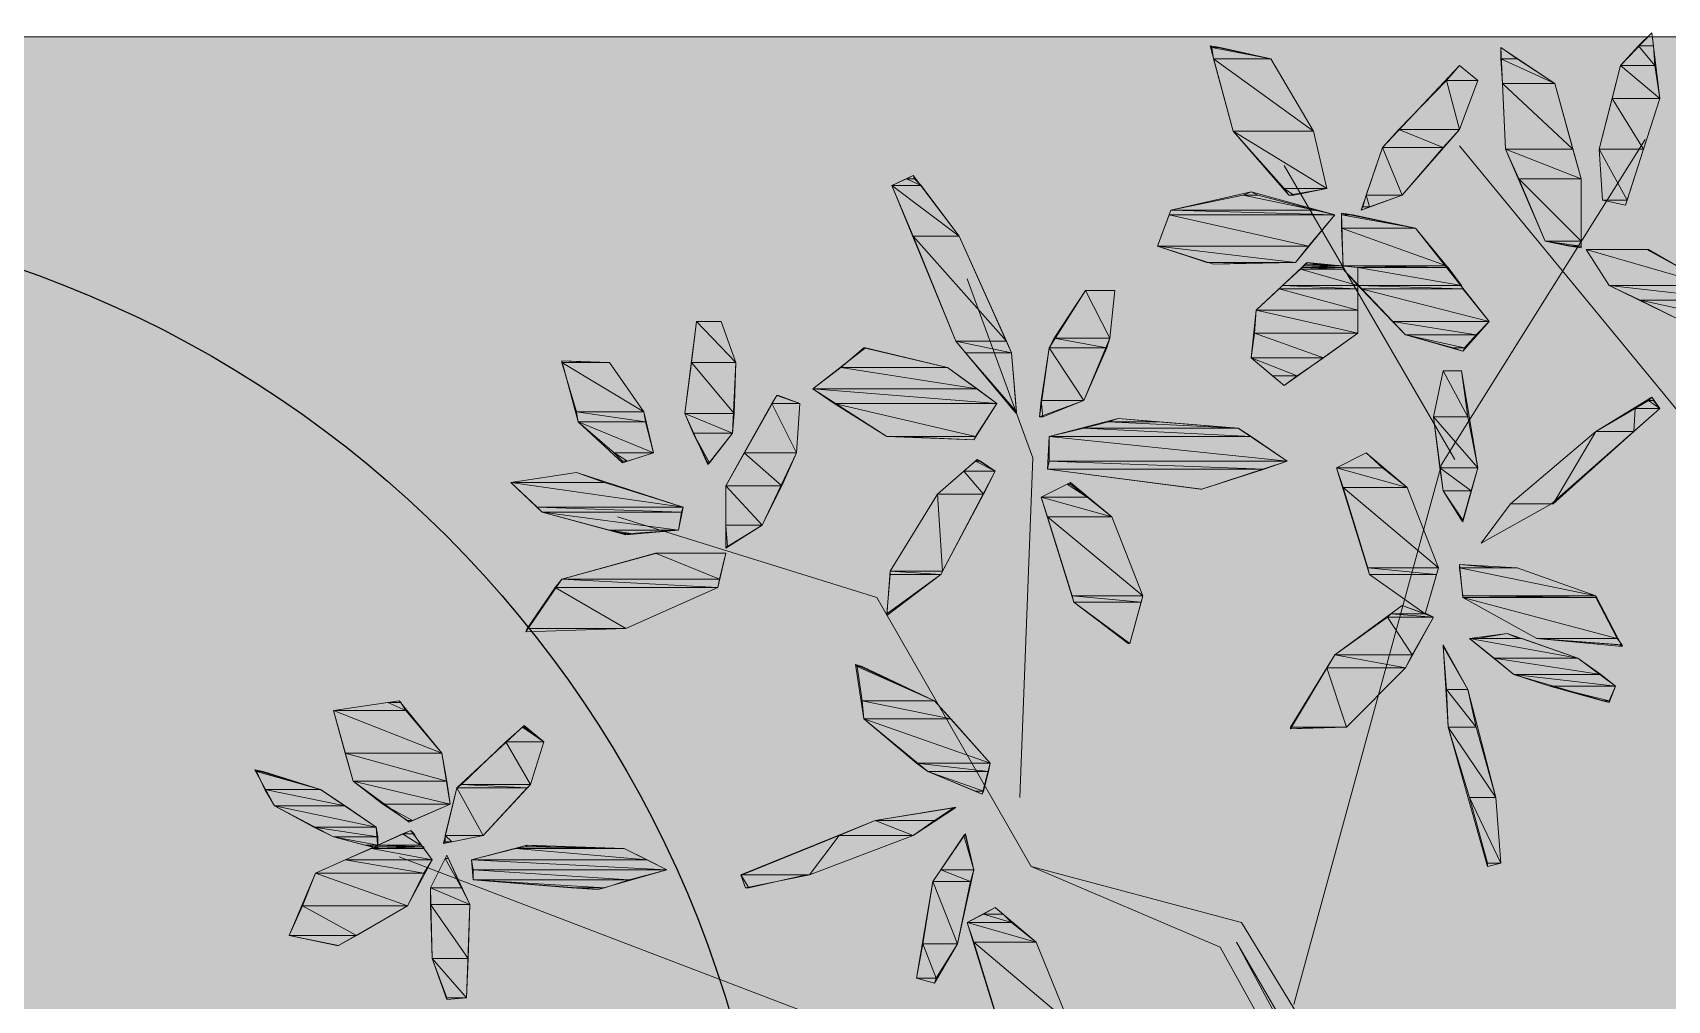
# Model space of a CAD drawing. Header units: metres. Extents: x 349703 to 349913, y 9282546 to 9282694.
# Drawn here: x 349777.993 to 349779.813, y 9282599.682 to 9282600.76 of the extents above; entities that cross this region are included whole.
import ezdxf

# ---------------------------------------------------------------- set-up
doc = ezdxf.new("R2010")
doc.units = ezdxf.units.M
doc.header["$LTSCALE"] = 0.25
for name, color, linetype, lineweight in [('AREA-VERDE', 3, 'CONTINUOUS', 9), ('ARQ-FONDO', 253, 'CONTINUOUS', 9), ('LLORAD-TEXTO', 1, 'CONTINUOUS', 25)]:
    doc.layers.add(name, color=color, linetype=linetype, lineweight=lineweight)

# ---------------------------------------------------------------- blocks, each defined once
blk = doc.blocks.new('ARBOL 1')
at = {"layer": 'ARQ-FONDO', "linetype": 'Continuous', "lineweight": -2}
for p, q in [((348214.4239, 9282665.2144), (348214.4916, 9282665.1998)), ((348214.4495, 9282665.1194), (348214.4239, 9282665.2144)), ((348214.8808, 9282665.1925), (348214.9156, 9282665.229)), ((348214.9156, 9282665.229), (348214.9247, 9282665.1559)), ((348214.4916, 9282665.1998), (348214.5391, 9282665.1194)), ((348214.7474, 9282665.2126), (348214.8077, 9282665.1724)), ((348214.7529, 9282665.0993), (348214.7474, 9282665.2126)), ((348214.6158, 9282665.1011), (348214.7017, 9282665.1925)), ((348214.7017, 9282665.1925), (348214.7218, 9282665.176)), ((348214.8571, 9282665.0993), (348214.8808, 9282665.1925)), ((348214.7218, 9282665.176), (348214.7017, 9282665.1212)), ((348214.8077, 9282665.1724), (348214.837, 9282665.0664)), ((348214.9247, 9282665.1559), (348214.8863, 9282665.0371)), ((348214.5117, 9282665.0481), (348214.4495, 9282665.1194)), ((348214.5391, 9282665.1194), (348214.5537, 9282665.0554)), ((348214.7017, 9282665.1212), (348214.6378, 9282665.0481)), ((348214.6816, 9282664.7483), (348214.9083, 9282665.1102)), ((348214.5921, 9282665.0316), (348214.6158, 9282665.1011)), ((348215.1513, 9282664.5564), (348214.7017, 9282665.1029)), ((348214.7968, 9282664.9969), (348214.7529, 9282665.0993)), ((348214.8607, 9282665.0426), (348214.8571, 9282665.0993)), ((348214.0694, 9282665.059), (348214.0931, 9282665.07)), ((348214.0931, 9282665.07), (348214.1443, 9282665.0024)), ((348214.6962, 9282664.7538), (348214.5062, 9282665.081)), ((348214.1406, 9282664.8854), (348214.0694, 9282665.059)), ((348214.3801, 9282665.0316), (348214.4696, 9282665.0517)), ((348214.4696, 9282665.0517), (348214.5628, 9282665.0261)), ((348214.5537, 9282665.0554), (348214.5117, 9282665.0481)), ((348214.837, 9282665.0664), (348214.837, 9282664.9896)), ((348214.3654, 9282664.9914), (348214.3801, 9282665.0316)), ((348214.6378, 9282665.0481), (348214.5921, 9282665.0316)), ((348214.8863, 9282665.0371), (348214.8607, 9282665.0426)), ((348214.5628, 9282665.0261), (348214.519, 9282664.9731)), ((348214.5701, 9282665.028), (348214.6524, 9282665.0115)), ((348214.572, 9282664.9658), (348214.5701, 9282665.028)), ((348214.1443, 9282665.0024), (348214.2028, 9282664.8726)), ((348214.6524, 9282665.0115), (348214.7346, 9282664.9073)), ((348214.837, 9282664.9896), (348214.7968, 9282664.9969)), ((348214.4276, 9282664.9713), (348214.3654, 9282664.9914)), ((348214.8425, 9282664.9878), (348214.9101, 9282664.9878)), ((348214.8681, 9282664.9476), (348214.8425, 9282664.9878)), ((348214.9101, 9282664.9878), (348215.0124, 9282664.9311)), ((348214.519, 9282664.9731), (348214.4276, 9282664.9713)), ((348214.4751, 9282664.9201), (348214.5318, 9282664.9731)), ((348214.5318, 9282664.9731), (348214.5884, 9282664.9677)), ((348214.6414, 9282664.8927), (348214.572, 9282664.9658)), ((348214.5884, 9282664.9677), (348214.5884, 9282664.8946)), ((348214.2265, 9282664.7557), (348214.1534, 9282664.9549)), ((348214.285, 9282664.9421), (348214.2448, 9282664.8781)), ((348214.3179, 9282664.9421), (348214.285, 9282664.9421)), ((348214.3124, 9282664.8891), (348214.3179, 9282664.9421)), ((348214.9466, 9282664.9092), (348214.8681, 9282664.9476)), ((348213.8391, 9282664.805), (348213.8519, 9282664.9073)), ((348213.8519, 9282664.9073), (348213.8793, 9282664.9073)), ((348213.8793, 9282664.9073), (348213.8957, 9282664.8617)), ((348214.4696, 9282664.8671), (348214.4751, 9282664.9201)), ((348214.7346, 9282664.9073), (348214.7054, 9282664.8745)), ((348214.2083, 9282664.805), (348214.1406, 9282664.8854)), ((348214.2832, 9282664.8196), (348214.3124, 9282664.8891)), ((348214.5884, 9282664.8946), (348214.5062, 9282664.8361)), ((348214.7054, 9282664.8745), (348214.6414, 9282664.8927)), ((348213.9816, 9282664.8324), (348214.0401, 9282664.8781)), ((348214.0401, 9282664.8781), (348214.1315, 9282664.8562)), ((348214.2028, 9282664.8726), (348214.2083, 9282664.805)), ((348214.2448, 9282664.8781), (348214.2338, 9282664.8013)), ((348214.5062, 9282664.8361), (348214.4696, 9282664.8671)), ((348213.702, 9282664.8635), (348213.755, 9282664.8617)), ((348213.7203, 9282664.7959), (348213.702, 9282664.8635)), ((348213.755, 9282664.8617), (348213.7934, 9282664.8068)), ((348213.8957, 9282664.8617), (348213.8921, 9282664.7831)), ((348214.1315, 9282664.8562), (348214.1863, 9282664.816)), ((348214.6835, 9282664.8525), (348214.6725, 9282664.8013)), ((348214.7036, 9282664.8525), (348214.6835, 9282664.8525)), ((348214.7218, 9282664.7447), (348214.7036, 9282664.8525)), ((348214.0639, 9282664.7794), (348213.9816, 9282664.8324)), ((348213.8848, 9282664.7246), (348213.9414, 9282664.8251)), ((348213.9414, 9282664.8251), (348213.967, 9282664.816)), ((348213.967, 9282664.816), (348213.9634, 9282664.7611)), ((348214.1863, 9282664.816), (348214.1607, 9282664.7758)), ((348214.2338, 9282664.8013), (348214.2832, 9282664.8196)), ((348214.9156, 9282664.8233), (348214.8534, 9282664.7849)), ((348214.9247, 9282664.8105), (348214.9156, 9282664.8233)), ((348213.7696, 9282664.7502), (348213.7203, 9282664.7959)), ((348213.7934, 9282664.8068), (348213.8043, 9282664.7611)), ((348213.8647, 9282664.7483), (348213.8391, 9282664.805)), ((348214.2448, 9282664.7794), (348214.3216, 9282664.7995)), ((348214.3216, 9282664.7995), (348214.455, 9282664.7886)), ((348214.6725, 9282664.8013), (348214.6835, 9282664.7191)), ((348214.8041, 9282664.7045), (348214.9247, 9282664.8105)), ((348213.8921, 9282664.7831), (348213.8647, 9282664.7483)), ((348214.1607, 9282664.7758), (348214.0639, 9282664.7794)), ((348214.243, 9282664.7429), (348214.2448, 9282664.7794)), ((348214.455, 9282664.7886), (348214.5098, 9282664.752)), ((348214.8534, 9282664.7849), (348214.7584, 9282664.7045)), ((348213.8043, 9282664.7611), (348213.7696, 9282664.7502)), ((348213.9634, 9282664.7611), (348213.925, 9282664.6807)), ((348214.5647, 9282664.7447), (348214.5976, 9282664.7611)), ((348214.5976, 9282664.7611), (348214.6432, 9282664.7228)), ((348214.1644, 9282664.7538), (348214.1205, 9282664.7154)), ((348214.1242, 9282664.6259), (348214.1845, 9282664.741)), ((348214.1845, 9282664.741), (348214.1644, 9282664.7538)), ((348214.2119, 9282664.3773), (348214.2265, 9282664.7557)), ((348214.4148, 9282664.7209), (348214.243, 9282664.7429)), ((348214.5098, 9282664.752), (348214.4148, 9282664.7209)), ((348214.5171, 9282664.147), (348214.6816, 9282664.7483)), ((348214.6012, 9282664.6259), (348214.5647, 9282664.7447)), ((348214.7054, 9282664.6844), (348214.7218, 9282664.7447)), ((348213.6453, 9282664.7282), (348213.7184, 9282664.7392)), ((348213.6801, 9282664.6953), (348213.6453, 9282664.7282)), ((348213.7184, 9282664.7392), (348213.8372, 9282664.7008)), ((348213.8848, 9282664.6551), (348213.8848, 9282664.7246)), ((348214.2357, 9282664.7118), (348214.2686, 9282664.7282)), ((348214.2686, 9282664.7282), (348214.3143, 9282664.6899)), ((348214.6432, 9282664.7228), (348214.678, 9282664.6332)), ((348214.1205, 9282664.7154), (348214.0675, 9282664.6295)), ((348214.2722, 9282664.5948), (348214.2357, 9282664.7118)), ((348214.6835, 9282664.7191), (348214.7054, 9282664.6844)), ((348214.7255, 9282664.6606), (348214.8041, 9282664.7045)), ((348214.7584, 9282664.7045), (348214.7255, 9282664.6606)), ((348213.7733, 9282664.6698), (348213.6801, 9282664.6953)), ((348214.0529, 9282664.6003), (348213.7641, 9282664.6899)), ((348213.8372, 9282664.7008), (348213.8318, 9282664.6752)), ((348214.3143, 9282664.6899), (348214.349, 9282664.6021)), ((348213.8318, 9282664.6752), (348213.7733, 9282664.6698)), ((348213.925, 9282664.6807), (348213.8848, 9282664.6551)), ((348213.702, 9282664.6204), (348213.808, 9282664.6496)), ((348213.808, 9282664.6496), (348213.8848, 9282664.6496)), ((348213.8848, 9282664.6496), (348213.8756, 9282664.6113)), ((348214.678, 9282664.6332), (348214.6634, 9282664.582)), ((348214.7017, 9282664.6369), (348214.7054, 9282664.6003)), ((348214.7657, 9282664.6332), (348214.7017, 9282664.6369)), ((348214.8534, 9282664.6021), (348214.7657, 9282664.6332)), ((348213.6618, 9282664.5619), (348213.702, 9282664.6204)), ((348214.0675, 9282664.6295), (348214.0639, 9282664.5802)), ((348214.0639, 9282664.5802), (348214.1242, 9282664.6259)), ((348214.6634, 9282664.582), (348214.6012, 9282664.6259)), ((348213.8756, 9282664.6113), (348213.7733, 9282664.5656)), ((348214.2247, 9282664.3006), (348214.0529, 9282664.6003)), ((348214.3344, 9282664.5491), (348214.2722, 9282664.5948)), ((348214.349, 9282664.6021), (348214.3344, 9282664.5491)), ((348214.7054, 9282664.6003), (348214.7876, 9282664.5546)), ((348214.8827, 9282664.5455), (348214.8534, 9282664.6021)), ((348214.6378, 9282664.5912), (348214.5628, 9282664.5363)), ((348214.6725, 9282664.5784), (348214.6378, 9282664.5912)), ((348214.6414, 9282664.5217), (348214.6725, 9282664.5784)), ((348213.7733, 9282664.5656), (348213.6618, 9282664.5619)), ((348214.7547, 9282664.5601), (348214.7127, 9282664.5546)), ((348214.8333, 9282664.5327), (348214.7547, 9282664.5601)), ((348214.6835, 9282664.5473), (348214.6889, 9282664.4559)), ((348214.7109, 9282664.4979), (348214.6835, 9282664.5473)), ((348214.7127, 9282664.5546), (348214.762, 9282664.5144)), ((348214.7876, 9282664.5546), (348214.8827, 9282664.5455)), ((348214.0291, 9282664.5254), (348214.0383, 9282664.4651)), ((348214.1169, 9282664.4852), (348214.0291, 9282664.5254)), ((348214.5628, 9282664.5363), (348214.5135, 9282664.4541)), ((348214.5756, 9282664.4559), (348214.6414, 9282664.5217)), ((348214.8754, 9282664.5016), (348214.8333, 9282664.5327)), ((348214.762, 9282664.5144), (348214.8681, 9282664.4833)), ((348213.4479, 9282664.4742), (348213.5211, 9282664.4852)), ((348213.5211, 9282664.4852), (348213.5686, 9282664.4267)), ((348214.179, 9282664.4157), (348214.1169, 9282664.4852)), ((348214.7419, 9282664.3773), (348214.7109, 9282664.4979)), ((348214.8681, 9282664.4833), (348214.8754, 9282664.5016)), ((348213.4699, 9282664.3956), (348213.4479, 9282664.4742)), ((348213.585, 9282664.3883), (348213.66, 9282664.4577)), ((348213.66, 9282664.4577), (348213.6819, 9282664.4395)), ((348214.0383, 9282664.4651), (348214.1096, 9282664.4066)), ((348214.5135, 9282664.4541), (348214.5756, 9282664.4559)), ((348214.6889, 9282664.4559), (348214.7328, 9282664.3006)), ((348213.6819, 9282664.4395), (348213.6673, 9282664.3919)), ((348213.5686, 9282664.4267), (348213.5777, 9282664.37)), ((348214.1699, 9282664.381), (348214.179, 9282664.4157)), ((348213.3602, 9282664.4084), (348213.3822, 9282664.3682)), ((348213.4333, 9282664.3865), (348213.3602, 9282664.4084)), ((348213.532, 9282664.3499), (348213.4699, 9282664.3956)), ((348214.1096, 9282664.4066), (348214.1699, 9282664.381)), ((348213.4955, 9282664.3444), (348213.4333, 9282664.3865)), ((348213.5704, 9282664.3261), (348213.585, 9282664.3883)), ((348213.6673, 9282664.3919), (348213.6143, 9282664.3353)), ((348214.7474, 9282664.3042), (348214.7419, 9282664.3773)), ((348213.3822, 9282664.3682), (348213.4479, 9282664.3335)), ((348213.5777, 9282664.37), (348213.532, 9282664.3499)), ((348214.1406, 9282664.3664), (348214.0511, 9282664.3517)), ((348214.0931, 9282664.3353), (348214.1406, 9282664.3664)), ((348213.4278, 9282664.2933), (348213.5338, 9282664.3408)), ((348213.4973, 9282664.3207), (348213.4955, 9282664.3444)), ((348213.5338, 9282664.3408), (348213.5576, 9282664.3079)), ((348214.0511, 9282664.3517), (348213.9012, 9282664.2914)), ((348213.4479, 9282664.3335), (348213.4973, 9282664.3207)), ((348213.6143, 9282664.3353), (348213.5704, 9282664.3261)), ((348213.6015, 9282664.3079), (348213.6636, 9282664.3243)), ((348213.6636, 9282664.3243), (348213.7714, 9282664.3207)), ((348213.978, 9282664.2914), (348214.0931, 9282664.3353)), ((348214.1516, 9282664.3371), (348214.115, 9282664.2841)), ((348214.1607, 9282664.2969), (348214.1516, 9282664.3371)), ((348214.0036, 9282664.1269), (348213.5211, 9282664.3115)), ((348213.5576, 9282664.3079), (348213.5302, 9282664.2567)), ((348213.5558, 9282664.2768), (348213.5741, 9282664.3134)), ((348213.5741, 9282664.3134), (348213.5996, 9282664.2585)), ((348213.6033, 9282664.2859), (348213.6015, 9282664.3079)), ((348213.7714, 9282664.3207), (348213.819, 9282664.2969)), ((348214.7328, 9282664.3006), (348214.7474, 9282664.3042)), ((348213.3986, 9282664.2238), (348213.4278, 9282664.2933)), ((348213.7422, 9282664.275), (348213.6033, 9282664.2859)), ((348213.819, 9282664.2969), (348213.7422, 9282664.275)), ((348213.9012, 9282664.2914), (348213.9067, 9282664.2768)), ((348213.9067, 9282664.2768), (348213.978, 9282664.2914)), ((348214.1425, 9282664.2147), (348214.1607, 9282664.2969)), ((348214.4587, 9282664.2384), (348214.2247, 9282664.3006)), ((348214.4349, 9282664.211), (348214.2247, 9282664.3006)), ((348213.5576, 9282664.1982), (348213.5558, 9282664.2768)), ((348214.115, 9282664.2841), (348214.0968, 9282664.1763)), ((348213.5302, 9282664.2567), (348213.4534, 9282664.2128)), ((348213.5996, 9282664.2585), (348213.596, 9282664.1543)), ((348214.1534, 9282664.2384), (348214.1845, 9282664.2549)), ((348214.1845, 9282664.2549), (348214.2302, 9282664.2165)), ((348214.19, 9282664.1196), (348214.1534, 9282664.2384)), ((348214.7913, 9282663.6938), (348214.4587, 9282664.2384)), ((348213.4534, 9282664.2128), (348213.3986, 9282664.2238)), ((348214.1169, 9282664.1708), (348214.1425, 9282664.2147)), ((348214.2302, 9282664.2165), (348214.2667, 9282664.1269)), ((348214.7803, 9282663.6536), (348214.4532, 9282664.2165)), ((348214.4532, 9282664.2165), (348214.7584, 9282663.6517)), ((348213.5741, 9282664.1525), (348213.5576, 9282664.1982)), ((348214.7438, 9282663.6536), (348214.4349, 9282664.211)), ((348214.0968, 9282664.1763), (348214.1169, 9282664.1708)), ((348213.596, 9282664.1543), (348213.5741, 9282664.1525))]:
    blk.add_line(p, q, dxfattribs=at)
for points in [[(348214.4239, 9282665.2144), (348214.4349, 9282665.2126), (348214.4258, 9282665.2126)], [(348214.9009, 9282665.2144), (348214.9192, 9282665.1925), (348214.8808, 9282665.1925)], [(348214.9156, 9282665.229), (348214.9174, 9282665.2144), (348214.9009, 9282665.2144)], [(348214.9174, 9282665.2144), (348214.9009, 9282665.2144), (348214.9192, 9282665.1925)], [(348214.4349, 9282665.2126), (348214.4258, 9282665.2126), (348214.4916, 9282665.1998)], [(348214.4258, 9282665.2126), (348214.4916, 9282665.1998), (348214.4276, 9282665.1998)], [(348214.4916, 9282665.1998), (348214.4276, 9282665.1998), (348214.5391, 9282665.1194)], [(348214.4276, 9282665.1998), (348214.5391, 9282665.1194), (348214.4495, 9282665.1194)], [(348214.7474, 9282665.2126), (348214.7657, 9282665.1998), (348214.7474, 9282665.1998)], [(348214.7657, 9282665.1998), (348214.7474, 9282665.1998), (348214.8077, 9282665.1724)], [(348214.7474, 9282665.1998), (348214.8077, 9282665.1724), (348214.7493, 9282665.1724)], [(348214.7017, 9282665.1925), (348214.7218, 9282665.176), (348214.6871, 9282665.176)], [(348214.8808, 9282665.1925), (348214.9247, 9282665.1559), (348214.8717, 9282665.1559)], [(348214.9192, 9282665.1925), (348214.8808, 9282665.1925), (348214.9247, 9282665.1559)], [(348214.6871, 9282665.176), (348214.7017, 9282665.1212), (348214.6341, 9282665.1212)], [(348214.7218, 9282665.176), (348214.6871, 9282665.176), (348214.7017, 9282665.1212)], [(348214.8077, 9282665.1724), (348214.7493, 9282665.1724), (348214.8278, 9282665.0993)], [(348214.7493, 9282665.1724), (348214.8278, 9282665.0993), (348214.7529, 9282665.0993)], [(348214.8717, 9282665.1559), (348214.9064, 9282665.0993), (348214.8571, 9282665.0993)], [(348214.9247, 9282665.1559), (348214.8717, 9282665.1559), (348214.9064, 9282665.0993)], [(348214.5391, 9282665.1194), (348214.4495, 9282665.1194)], [(348214.4495, 9282665.1194), (348214.5391, 9282665.1194), (348214.5391, 9282665.1194)], [(348214.5391, 9282665.1194), (348214.4495, 9282665.1194), (348214.5537, 9282665.0554)], [(348214.4495, 9282665.1194), (348214.5537, 9282665.0554), (348214.5062, 9282665.0554)], [(348214.6341, 9282665.1212), (348214.6835, 9282665.1011), (348214.6158, 9282665.1011)], [(348214.7017, 9282665.1212), (348214.6341, 9282665.1212), (348214.6835, 9282665.1011)], [(348214.6158, 9282665.1011), (348214.6378, 9282665.0481), (348214.5976, 9282665.0481)], [(348214.6835, 9282665.1011), (348214.6158, 9282665.1011), (348214.6378, 9282665.0481)], [(348214.8278, 9282665.0993), (348214.7529, 9282665.0993), (348214.837, 9282665.0664)], [(348214.7529, 9282665.0993), (348214.837, 9282665.0664), (348214.7675, 9282665.0664)], [(348214.8571, 9282665.0993), (348214.8607, 9282665.0426), (348214.8882, 9282665.0426)], [(348214.8571, 9282665.0993), (348214.9064, 9282665.0993), (348214.8882, 9282665.0426)], [(348214.0931, 9282665.07), (348214.0949, 9282665.0664), (348214.0858, 9282665.0664)], [(348214.0858, 9282665.0664), (348214.1023, 9282665.059), (348214.0694, 9282665.059)], [(348214.1023, 9282665.059), (348214.0694, 9282665.059), (348214.1443, 9282665.0024)], [(348214.0694, 9282665.059), (348214.1443, 9282665.0024), (348214.0931, 9282665.0024)], [(348214.0949, 9282665.0664), (348214.0858, 9282665.0664), (348214.1023, 9282665.059)], [(348214.4696, 9282665.0517), (348214.4769, 9282665.0481), (348214.4605, 9282665.0481)], [(348214.5537, 9282665.0554), (348214.5062, 9282665.0554), (348214.5171, 9282665.0481)], [(348214.5062, 9282665.0554), (348214.5171, 9282665.0481), (348214.5117, 9282665.0481)], [(348214.837, 9282665.0664), (348214.7675, 9282665.0664), (348214.837, 9282664.9969)], [(348214.7675, 9282665.0664), (348214.837, 9282664.9969), (348214.7968, 9282664.9969)], [(348214.3801, 9282665.0316), (348214.5628, 9282665.0261), (348214.3782, 9282665.0261)], [(348214.4605, 9282665.0481), (348214.5409, 9282665.0316), (348214.3801, 9282665.0316)], [(348214.5409, 9282665.0316), (348214.3801, 9282665.0316), (348214.5628, 9282665.0261)], [(348214.4769, 9282665.0481), (348214.4605, 9282665.0481), (348214.5409, 9282665.0316)], [(348214.5117, 9282665.0481), (348214.5171, 9282665.0481), (348214.5171, 9282665.0481)], [(348214.5939, 9282665.0353), (348214.6012, 9282665.0353), (348214.5921, 9282665.0316)], [(348214.5976, 9282665.0481), (348214.6012, 9282665.0353), (348214.5939, 9282665.0353)], [(348214.6378, 9282665.0481), (348214.5976, 9282665.0481), (348214.6012, 9282665.0353)], [(348214.8607, 9282665.0426), (348214.8882, 9282665.0426), (348214.8863, 9282665.0371)], [(348214.3782, 9282665.0261), (348214.5336, 9282664.9914), (348214.3654, 9282664.9914)], [(348214.5628, 9282665.0261), (348214.3782, 9282665.0261), (348214.5336, 9282664.9914)], [(348214.5701, 9282665.028), (348214.5829, 9282665.0261), (348214.5701, 9282665.0261)], [(348214.5829, 9282665.0261), (348214.5701, 9282665.0261), (348214.6524, 9282665.0115)], [(348214.5701, 9282665.0261), (348214.6524, 9282665.0115), (348214.5701, 9282665.0115)], [(348214.1443, 9282665.0024), (348214.0931, 9282665.0024), (348214.1973, 9282664.8854)], [(348214.0931, 9282665.0024), (348214.1973, 9282664.8854), (348214.1406, 9282664.8854)], [(348214.6524, 9282665.0115), (348214.5701, 9282665.0115), (348214.6871, 9282664.9695)], [(348214.5701, 9282665.0115), (348214.6871, 9282664.9695), (348214.572, 9282664.9695)], [(348214.7968, 9282664.9969), (348214.8242, 9282664.9914), (348214.837, 9282664.9914)], [(348214.7968, 9282664.9969), (348214.837, 9282664.9969), (348214.837, 9282664.9914)], [(348214.5336, 9282664.9914), (348214.3654, 9282664.9914), (348214.519, 9282664.9731)], [(348214.3654, 9282664.9914), (348214.519, 9282664.9731), (348214.4203, 9282664.9731)], [(348214.8242, 9282664.9914), (348214.837, 9282664.9914), (348214.837, 9282664.9896)], [(348214.9101, 9282664.9878), (348214.9119, 9282664.9878), (348214.8425, 9282664.9878)], [(348214.9119, 9282664.9878), (348214.8425, 9282664.9878), (348214.9814, 9282664.9476)], [(348214.8425, 9282664.9878), (348214.9814, 9282664.9476), (348214.8681, 9282664.9476)], [(348214.519, 9282664.9731), (348214.4203, 9282664.9731), (348214.4842, 9282664.9731)], [(348214.4203, 9282664.9731), (348214.4842, 9282664.9731), (348214.4221, 9282664.9731)], [(348214.4221, 9282664.9731), (348214.4842, 9282664.9731), (348214.4276, 9282664.9713)], [(348214.5244, 9282664.9658), (348214.5884, 9282664.9476), (348214.5043, 9282664.9476)], [(348214.5263, 9282664.9677), (348214.572, 9282664.9658), (348214.5244, 9282664.9658)], [(348214.572, 9282664.9658), (348214.5244, 9282664.9658), (348214.5884, 9282664.9476)], [(348214.5281, 9282664.9695), (348214.572, 9282664.9677), (348214.5263, 9282664.9677)], [(348214.572, 9282664.9677), (348214.5263, 9282664.9677), (348214.572, 9282664.9658)], [(348214.5299, 9282664.9713), (348214.572, 9282664.9695), (348214.5281, 9282664.9695)], [(348214.572, 9282664.9695), (348214.5281, 9282664.9695), (348214.572, 9282664.9677)], [(348214.5318, 9282664.9731), (348214.5482, 9282664.9713), (348214.5299, 9282664.9713)], [(348214.5482, 9282664.9713), (348214.5299, 9282664.9713), (348214.572, 9282664.9695)], [(348214.6871, 9282664.9695), (348214.572, 9282664.9695), (348214.6889, 9282664.9677)], [(348214.572, 9282664.9695), (348214.6889, 9282664.9677), (348214.5884, 9282664.9677)], [(348214.6889, 9282664.9677), (348214.5884, 9282664.9677), (348214.7036, 9282664.9476)], [(348214.5884, 9282664.9677), (348214.7036, 9282664.9476), (348214.5884, 9282664.9476)], [(348214.285, 9282664.9421), (348214.3124, 9282664.8891), (348214.2503, 9282664.8891)], [(348214.3179, 9282664.9421), (348214.285, 9282664.9421), (348214.285, 9282664.9421)], [(348214.3179, 9282664.9421), (348214.285, 9282664.9421), (348214.3124, 9282664.8891)], [(348214.5007, 9282664.9439), (348214.5884, 9282664.9201), (348214.4751, 9282664.9201)], [(348214.5043, 9282664.9476), (348214.5884, 9282664.9439), (348214.5007, 9282664.9439)], [(348214.5884, 9282664.9439), (348214.5007, 9282664.9439), (348214.5884, 9282664.9201)], [(348214.5884, 9282664.9476), (348214.5043, 9282664.9476), (348214.5884, 9282664.9439)], [(348214.7036, 9282664.9476), (348214.5884, 9282664.9476), (348214.7054, 9282664.9439)], [(348214.5884, 9282664.9476), (348214.7054, 9282664.9439), (348214.5921, 9282664.9439)], [(348214.7054, 9282664.9439), (348214.5921, 9282664.9439), (348214.7346, 9282664.9073)], [(348214.5921, 9282664.9439), (348214.7346, 9282664.9073), (348214.6268, 9282664.9073)], [(348214.9814, 9282664.9476), (348214.8681, 9282664.9476), (348215.0124, 9282664.9311)], [(348214.8681, 9282664.9476), (348215.0124, 9282664.9311), (348214.9028, 9282664.9311)], [(348215.0124, 9282664.9311), (348214.9028, 9282664.9311), (348215.0033, 9282664.9092)], [(348214.9028, 9282664.9311), (348215.0033, 9282664.9092), (348214.9466, 9282664.9092)], [(348213.8519, 9282664.9073), (348213.8957, 9282664.8617), (348213.8464, 9282664.8617)], [(348213.8519, 9282664.9073), (348213.8793, 9282664.9073), (348213.8793, 9282664.9073)], [(348213.8793, 9282664.9073), (348213.8519, 9282664.9073), (348213.8957, 9282664.8617)], [(348214.4751, 9282664.9201), (348214.5884, 9282664.8946), (348214.4733, 9282664.8946)], [(348214.5884, 9282664.9201), (348214.4751, 9282664.9201), (348214.5884, 9282664.8946)], [(348214.7346, 9282664.9073), (348214.6268, 9282664.9073), (348214.72, 9282664.8927)], [(348214.6268, 9282664.9073), (348214.72, 9282664.8927), (348214.6414, 9282664.8927)], [(348214.1973, 9282664.8854), (348214.1406, 9282664.8854), (348214.2028, 9282664.8726)], [(348214.1406, 9282664.8854), (348214.2028, 9282664.8726), (348214.1516, 9282664.8726)], [(348214.2503, 9282664.8891), (348214.3088, 9282664.8781), (348214.2448, 9282664.8781)], [(348214.3124, 9282664.8891), (348214.2503, 9282664.8891), (348214.3088, 9282664.8781)], [(348214.4733, 9282664.8946), (348214.55, 9282664.8671), (348214.4696, 9282664.8671)], [(348214.5884, 9282664.8946), (348214.4733, 9282664.8946), (348214.55, 9282664.8671)], [(348214.72, 9282664.8927), (348214.6414, 9282664.8927), (348214.7072, 9282664.8781)], [(348214.6414, 9282664.8927), (348214.7072, 9282664.8781), (348214.6944, 9282664.8781)], [(348214.0383, 9282664.8781), (348214.1315, 9282664.8562), (348214.0127, 9282664.8562)], [(348214.0401, 9282664.8781), (348214.0383, 9282664.8781), (348214.0383, 9282664.8781)], [(348214.0401, 9282664.8781), (348214.0383, 9282664.8781), (348214.1315, 9282664.8562)], [(348214.1516, 9282664.8726), (348214.2064, 9282664.8068), (348214.2083, 9282664.8068)], [(348214.1516, 9282664.8726), (348214.2028, 9282664.8726), (348214.2083, 9282664.8068)], [(348214.2448, 9282664.8781), (348214.2832, 9282664.8196), (348214.2357, 9282664.8196)], [(348214.3088, 9282664.8781), (348214.2448, 9282664.8781), (348214.2832, 9282664.8196)], [(348214.55, 9282664.8671), (348214.4696, 9282664.8671), (348214.5208, 9282664.847)], [(348214.4696, 9282664.8671), (348214.5208, 9282664.847), (348214.4934, 9282664.847)], [(348214.6944, 9282664.8781), (348214.7072, 9282664.8781), (348214.7054, 9282664.8745)], [(348213.702, 9282664.8635), (348213.7422, 9282664.8617), (348213.702, 9282664.8617)], [(348213.755, 9282664.8617), (348213.755, 9282664.8617), (348213.702, 9282664.8617)], [(348213.755, 9282664.8617), (348213.702, 9282664.8617), (348213.7422, 9282664.8617)], [(348213.755, 9282664.8617), (348213.702, 9282664.8617), (348213.7934, 9282664.8068)], [(348213.702, 9282664.8617), (348213.7934, 9282664.8068), (348213.7184, 9282664.8068)], [(348213.8464, 9282664.8617), (348213.8939, 9282664.805), (348213.8391, 9282664.805)], [(348213.8957, 9282664.8617), (348213.8464, 9282664.8617), (348213.8939, 9282664.805)], [(348214.0127, 9282664.8562), (348214.1644, 9282664.8324), (348213.9816, 9282664.8324)], [(348214.1315, 9282664.8562), (348214.0127, 9282664.8562), (348214.1644, 9282664.8324)], [(348214.6835, 9282664.8525), (348214.7109, 9282664.8013), (348214.6725, 9282664.8013)], [(348214.6871, 9282664.8525), (348214.7036, 9282664.8525), (348214.6835, 9282664.8525)], [(348214.7036, 9282664.8525), (348214.6835, 9282664.8525), (348214.7109, 9282664.8013)], [(348214.7036, 9282664.8525), (348214.6871, 9282664.8525), (348214.6871, 9282664.8525)], [(348214.7036, 9282664.8525), (348214.6871, 9282664.8525)], [(348214.1644, 9282664.8324), (348213.9816, 9282664.8324), (348214.1863, 9282664.816)], [(348213.9816, 9282664.8324), (348214.1863, 9282664.816), (348214.0054, 9282664.816)], [(348214.4934, 9282664.847), (348214.5208, 9282664.847), (348214.5062, 9282664.8361)], [(348213.9359, 9282664.816), (348213.9634, 9282664.7611), (348213.9049, 9282664.7611)], [(348213.9414, 9282664.8251), (348213.967, 9282664.816), (348213.9359, 9282664.816)], [(348213.967, 9282664.816), (348213.9359, 9282664.816), (348213.9634, 9282664.7611)], [(348213.9414, 9282664.8251), (348213.9432, 9282664.8251), (348213.9432, 9282664.8251)], [(348213.9432, 9282664.8251), (348213.9414, 9282664.8251), (348213.967, 9282664.816)], [(348214.1863, 9282664.816), (348214.0054, 9282664.816), (348214.1626, 9282664.7794)], [(348214.0054, 9282664.816), (348214.1626, 9282664.7794), (348214.0639, 9282664.7794)], [(348214.2357, 9282664.8196), (348214.2375, 9282664.8013), (348214.2338, 9282664.8013)], [(348214.2832, 9282664.8196), (348214.2357, 9282664.8196), (348214.2375, 9282664.8013)], [(348214.9119, 9282664.8196), (348214.9247, 9282664.8105), (348214.8973, 9282664.8105)], [(348214.9156, 9282664.8233), (348214.9174, 9282664.8196), (348214.9119, 9282664.8196)], [(348214.9174, 9282664.8196), (348214.9119, 9282664.8196), (348214.9247, 9282664.8105)], [(348213.7934, 9282664.8068), (348213.7184, 9282664.8068), (348213.7952, 9282664.7959)], [(348213.7184, 9282664.8068), (348213.7952, 9282664.7959), (348213.7203, 9282664.7959)], [(348213.7952, 9282664.7959), (348213.7203, 9282664.7959), (348213.8043, 9282664.7611)], [(348213.7203, 9282664.7959), (348213.8043, 9282664.7611), (348213.7605, 9282664.7611)], [(348213.8939, 9282664.805), (348213.8391, 9282664.805), (348213.8921, 9282664.7831)], [(348213.8391, 9282664.805), (348213.8921, 9282664.7831), (348213.8482, 9282664.7831)], [(348214.2064, 9282664.8068), (348214.2083, 9282664.8068), (348214.2083, 9282664.805)], [(348214.2338, 9282664.8013), (348214.2375, 9282664.8013), (348214.2375, 9282664.8013)], [(348214.3106, 9282664.7959), (348214.455, 9282664.7886), (348214.2832, 9282664.7886)], [(348214.3216, 9282664.7995), (348214.3654, 9282664.7959), (348214.3106, 9282664.7959)], [(348214.3654, 9282664.7959), (348214.3106, 9282664.7959), (348214.455, 9282664.7886)], [(348214.7109, 9282664.8013), (348214.6725, 9282664.8013), (348214.7218, 9282664.7447)], [(348214.6725, 9282664.8013), (348214.7218, 9282664.7447), (348214.6798, 9282664.7447)], [(348214.8973, 9282664.8105), (348214.8955, 9282664.7849), (348214.8534, 9282664.7849)], [(348214.9247, 9282664.8105), (348214.8973, 9282664.8105), (348214.8955, 9282664.7849)], [(348213.8482, 9282664.7831), (348213.8647, 9282664.7502), (348213.8665, 9282664.7502)], [(348213.8482, 9282664.7831), (348213.8921, 9282664.7831), (348213.8665, 9282664.7502)], [(348214.1626, 9282664.7794), (348214.0639, 9282664.7794)], [(348214.0639, 9282664.7794), (348214.1626, 9282664.7794), (348214.0785, 9282664.7794)], [(348214.0785, 9282664.7794), (348214.1626, 9282664.7794), (348214.1607, 9282664.7758)], [(348214.2832, 9282664.7886), (348214.4696, 9282664.7794), (348214.2448, 9282664.7794)], [(348214.4696, 9282664.7794), (348214.2448, 9282664.7794), (348214.5098, 9282664.752)], [(348214.2448, 9282664.7794), (348214.5098, 9282664.752), (348214.2448, 9282664.752)], [(348214.455, 9282664.7886), (348214.2832, 9282664.7886), (348214.4696, 9282664.7794)], [(348214.8534, 9282664.7849), (348214.8059, 9282664.7045), (348214.7584, 9282664.7045)], [(348214.8955, 9282664.7849), (348214.8534, 9282664.7849), (348214.8059, 9282664.7045)], [(348213.8043, 9282664.7611), (348213.7605, 9282664.7611), (348213.7751, 9282664.752)], [(348213.7605, 9282664.7611), (348213.7751, 9282664.752), (348213.7696, 9282664.752)], [(348213.9049, 9282664.7611), (348213.9469, 9282664.7246), (348213.8848, 9282664.7246)], [(348213.9634, 9282664.7611), (348213.9049, 9282664.7611), (348213.9469, 9282664.7246)], [(348214.5976, 9282664.7611), (348214.6158, 9282664.7447), (348214.5647, 9282664.7447)], [(348214.5976, 9282664.7611), (348214.5976, 9282664.7611)], [(348214.6158, 9282664.7447), (348214.5976, 9282664.7611)], [(348213.7696, 9282664.752), (348213.7751, 9282664.752), (348213.7696, 9282664.7502)], [(348213.8647, 9282664.7502), (348213.8665, 9282664.7502), (348213.8647, 9282664.7483)], [(348214.1498, 9282664.741), (348214.1717, 9282664.7154), (348214.1205, 9282664.7154)], [(348214.1626, 9282664.752), (348214.1845, 9282664.741), (348214.1498, 9282664.741)], [(348214.1845, 9282664.741), (348214.1498, 9282664.741), (348214.1717, 9282664.7154)], [(348214.1644, 9282664.7538), (348214.1681, 9282664.752), (348214.1626, 9282664.752)], [(348214.1681, 9282664.752), (348214.1626, 9282664.752), (348214.1845, 9282664.741)], [(348214.2448, 9282664.752), (348214.4842, 9282664.7429), (348214.243, 9282664.7429)], [(348214.4842, 9282664.7429), (348214.243, 9282664.7429), (348214.4148, 9282664.7209)], [(348214.243, 9282664.7429), (348214.4148, 9282664.7209), (348214.413, 9282664.7209)], [(348214.5098, 9282664.752), (348214.2448, 9282664.752), (348214.4842, 9282664.7429)], [(348214.6158, 9282664.7447), (348214.5647, 9282664.7447), (348214.6432, 9282664.7228)], [(348214.5647, 9282664.7447), (348214.6432, 9282664.7228), (348214.572, 9282664.7228)], [(348214.7218, 9282664.7447), (348214.6798, 9282664.7447), (348214.7145, 9282664.7191)], [(348214.6798, 9282664.7447), (348214.7145, 9282664.7191), (348214.6835, 9282664.7191)], [(348213.7184, 9282664.7392), (348213.7495, 9282664.7282), (348213.6453, 9282664.7282)], [(348213.7495, 9282664.7282), (348213.6453, 9282664.7282), (348213.8372, 9282664.7008)], [(348213.6453, 9282664.7282), (348213.8372, 9282664.7008), (348213.6746, 9282664.7008)], [(348213.9469, 9282664.7246), (348213.8848, 9282664.7246), (348213.925, 9282664.6807)], [(348213.8848, 9282664.7246), (348213.925, 9282664.6807), (348213.8848, 9282664.6807)], [(348214.2649, 9282664.7264), (348214.2869, 9282664.7118), (348214.2357, 9282664.7118)], [(348214.2686, 9282664.7282), (348214.2686, 9282664.7264), (348214.2649, 9282664.7264)], [(348214.2686, 9282664.7264), (348214.2649, 9282664.7264), (348214.2869, 9282664.7118)], [(348214.6432, 9282664.7228), (348214.572, 9282664.7228), (348214.678, 9282664.6332)], [(348214.572, 9282664.7228), (348214.678, 9282664.6332), (348214.5994, 9282664.6332)], [(348214.1205, 9282664.7154), (348214.126, 9282664.6295), (348214.0675, 9282664.6295)], [(348214.1717, 9282664.7154), (348214.1205, 9282664.7154), (348214.126, 9282664.6295)], [(348214.2869, 9282664.7118), (348214.2357, 9282664.7118), (348214.3143, 9282664.6899)], [(348214.2357, 9282664.7118), (348214.3143, 9282664.6899), (348214.243, 9282664.6899)], [(348214.413, 9282664.7209), (348214.4148, 9282664.7209), (348214.4148, 9282664.7209)], [(348214.7145, 9282664.7191), (348214.6835, 9282664.7191), (348214.7054, 9282664.6862)], [(348214.6835, 9282664.7191), (348214.7054, 9282664.6862), (348214.7036, 9282664.6862)], [(348214.7255, 9282664.6606), (348214.7255, 9282664.6606), (348214.7584, 9282664.7045)], [(348214.7255, 9282664.6606), (348214.7584, 9282664.7045), (348214.8041, 9282664.7045)], [(348214.8041, 9282664.7045), (348214.8041, 9282664.7045), (348214.7584, 9282664.7045)], [(348214.8041, 9282664.7045), (348214.7584, 9282664.7045), (348214.8059, 9282664.7045)], [(348213.8372, 9282664.7008), (348213.6746, 9282664.7008), (348213.8354, 9282664.6953)], [(348213.6746, 9282664.7008), (348213.8354, 9282664.6953), (348213.6801, 9282664.6953)], [(348213.8354, 9282664.6953), (348213.6801, 9282664.6953), (348213.8318, 9282664.6752)], [(348213.6801, 9282664.6953), (348213.8318, 9282664.6752), (348213.755, 9282664.6752)], [(348214.3143, 9282664.6899), (348214.243, 9282664.6899), (348214.349, 9282664.6021)], [(348214.243, 9282664.6899), (348214.349, 9282664.6021), (348214.2704, 9282664.6021)], [(348214.7036, 9282664.6862), (348214.7054, 9282664.6862), (348214.7054, 9282664.6844)], [(348213.8318, 9282664.6752), (348213.755, 9282664.6752), (348213.7788, 9282664.6716)], [(348213.755, 9282664.6752), (348213.7788, 9282664.6716), (348213.7714, 9282664.6716)], [(348213.7714, 9282664.6716), (348213.7788, 9282664.6716), (348213.7733, 9282664.6698)], [(348213.925, 9282664.6807), (348213.8848, 9282664.6807), (348213.8866, 9282664.657)], [(348213.8848, 9282664.6807), (348213.8866, 9282664.657), (348213.8848, 9282664.657)], [(348213.8062, 9282664.6496), (348213.8775, 9282664.6204), (348213.702, 9282664.6204)], [(348213.808, 9282664.6496), (348213.8848, 9282664.6496), (348213.8062, 9282664.6496)], [(348213.8848, 9282664.6496), (348213.8062, 9282664.6496), (348213.8775, 9282664.6204)], [(348213.8848, 9282664.657), (348213.8866, 9282664.657), (348213.8848, 9282664.6551)], [(348214.7255, 9282664.6606), (348214.7255, 9282664.6606)], [(348214.678, 9282664.6332), (348214.5994, 9282664.6332), (348214.6761, 9282664.6259)], [(348214.5994, 9282664.6332), (348214.6761, 9282664.6259), (348214.6012, 9282664.6259)], [(348214.7017, 9282664.6369), (348214.7419, 9282664.6332), (348214.7017, 9282664.6332)], [(348214.7657, 9282664.6332), (348214.7657, 9282664.6332), (348214.7017, 9282664.6332)], [(348214.7657, 9282664.6332), (348214.7017, 9282664.6332), (348214.7419, 9282664.6332)], [(348214.7657, 9282664.6332), (348214.7017, 9282664.6332), (348214.8534, 9282664.6021)], [(348214.7017, 9282664.6332), (348214.8534, 9282664.6021), (348214.7054, 9282664.6021)], [(348213.702, 9282664.6204), (348213.8756, 9282664.6113), (348213.6947, 9282664.6113)], [(348213.8775, 9282664.6204), (348213.702, 9282664.6204), (348213.8756, 9282664.6113)], [(348214.0639, 9282664.582), (348214.0639, 9282664.582), (348214.0675, 9282664.6259)], [(348214.0639, 9282664.582), (348214.0675, 9282664.6259), (348214.1242, 9282664.6259)], [(348214.126, 9282664.6295), (348214.0675, 9282664.6295), (348214.1242, 9282664.6259)], [(348214.0675, 9282664.6295), (348214.1242, 9282664.6259), (348214.0675, 9282664.6259)], [(348214.6761, 9282664.6259), (348214.6012, 9282664.6259), (348214.6634, 9282664.582)], [(348214.6012, 9282664.6259), (348214.6634, 9282664.582), (348214.6634, 9282664.582)], [(348213.6947, 9282664.6113), (348213.6636, 9282664.5656), (348213.7733, 9282664.5656)], [(348213.6947, 9282664.6113), (348213.8756, 9282664.6113), (348213.7733, 9282664.5656)], [(348214.349, 9282664.6021), (348214.2704, 9282664.6021), (348214.3472, 9282664.5948)], [(348214.2704, 9282664.6021), (348214.3472, 9282664.5948), (348214.2722, 9282664.5948)], [(348214.3472, 9282664.5948), (348214.2722, 9282664.5948), (348214.3344, 9282664.5491)], [(348214.2722, 9282664.5948), (348214.3344, 9282664.5491), (348214.3325, 9282664.5491)], [(348214.8534, 9282664.6021), (348214.7054, 9282664.6021), (348214.8534, 9282664.6003)], [(348214.7054, 9282664.6021), (348214.8534, 9282664.6003), (348214.7054, 9282664.6003)], [(348214.8534, 9282664.6003), (348214.7054, 9282664.6003), (348214.8772, 9282664.5546)], [(348214.7054, 9282664.6003), (348214.8772, 9282664.5546), (348214.7876, 9282664.5546)], [(348214.0639, 9282664.582), (348214.0639, 9282664.5802), (348214.0639, 9282664.5802)], [(348214.6213, 9282664.5784), (348214.6487, 9282664.5363), (348214.5628, 9282664.5363)], [(348214.625, 9282664.582), (348214.6725, 9282664.5784), (348214.6213, 9282664.5784)], [(348214.6725, 9282664.5784), (348214.6213, 9282664.5784), (348214.6487, 9282664.5363)], [(348214.6378, 9282664.5912), (348214.6634, 9282664.582), (348214.625, 9282664.582)], [(348214.625, 9282664.582), (348214.6634, 9282664.582), (348214.6634, 9282664.582)], [(348214.6634, 9282664.582), (348214.6634, 9282664.582), (348214.625, 9282664.582)], [(348214.625, 9282664.582), (348214.6634, 9282664.582), (348214.6634, 9282664.582)], [(348214.6634, 9282664.582), (348214.6634, 9282664.582), (348214.625, 9282664.582)], [(348214.6652, 9282664.582), (348214.625, 9282664.582), (348214.6725, 9282664.5784)], [(348214.6634, 9282664.582), (348214.6634, 9282664.582)], [(348214.6634, 9282664.582), (348214.6652, 9282664.582), (348214.6652, 9282664.582)], [(348213.6636, 9282664.5656), (348213.7733, 9282664.5656), (348213.6618, 9282664.5619)], [(348214.7547, 9282664.5601), (348214.7675, 9282664.5546), (348214.7218, 9282664.5546)], [(348214.3325, 9282664.5491), (348214.3344, 9282664.5491), (348214.3344, 9282664.5491)], [(348214.6835, 9282664.5473), (348214.6835, 9282664.5455), (348214.6835, 9282664.5455)], [(348214.7109, 9282664.4979), (348214.6835, 9282664.5455)], [(348214.6835, 9282664.5455), (348214.7109, 9282664.4979), (348214.6871, 9282664.4979)], [(348214.7218, 9282664.5546), (348214.7712, 9282664.5546), (348214.7127, 9282664.5546)], [(348214.7712, 9282664.5546), (348214.7127, 9282664.5546), (348214.8333, 9282664.5327)], [(348214.7127, 9282664.5546), (348214.8333, 9282664.5327), (348214.7401, 9282664.5327)], [(348214.7675, 9282664.5546), (348214.7218, 9282664.5546), (348214.7712, 9282664.5546)], [(348214.7876, 9282664.5546), (348214.879, 9282664.5473), (348214.8827, 9282664.5473)], [(348214.7876, 9282664.5546), (348214.8772, 9282664.5546), (348214.8827, 9282664.5473)], [(348214.879, 9282664.5473), (348214.8827, 9282664.5473), (348214.8827, 9282664.5455)], [(348214.0291, 9282664.5254), (348214.0365, 9282664.5235), (348214.031, 9282664.5235)], [(348214.0365, 9282664.5235), (348214.031, 9282664.5235), (348214.1169, 9282664.4852)], [(348214.031, 9282664.5235), (348214.1169, 9282664.4852), (348214.0365, 9282664.4852)], [(348214.5537, 9282664.5217), (348214.5756, 9282664.4559), (348214.5135, 9282664.4559)], [(348214.5628, 9282664.5363), (348214.6414, 9282664.5217), (348214.5537, 9282664.5217)], [(348214.6414, 9282664.5217), (348214.5537, 9282664.5217), (348214.5756, 9282664.4559)], [(348214.6487, 9282664.5363), (348214.5628, 9282664.5363), (348214.6414, 9282664.5217)], [(348214.8333, 9282664.5327), (348214.7401, 9282664.5327), (348214.8589, 9282664.5144)], [(348214.7401, 9282664.5327), (348214.8589, 9282664.5144), (348214.762, 9282664.5144)], [(348214.8589, 9282664.5144), (348214.762, 9282664.5144), (348214.8754, 9282664.5016)], [(348214.762, 9282664.5144), (348214.8754, 9282664.5016), (348214.8023, 9282664.5016)], [(348213.5211, 9282664.4852), (348213.5229, 9282664.4833), (348213.5083, 9282664.4833)], [(348214.1169, 9282664.4852), (348214.0365, 9282664.4852), (348214.1352, 9282664.4651)], [(348214.0365, 9282664.4852), (348214.1352, 9282664.4651), (348214.0383, 9282664.4651)], [(348214.7109, 9282664.4979), (348214.6871, 9282664.4979), (348214.72, 9282664.4559)], [(348214.6871, 9282664.4979), (348214.72, 9282664.4559), (348214.6889, 9282664.4559)], [(348214.8023, 9282664.5016), (348214.8607, 9282664.4852), (348214.8681, 9282664.4852)], [(348214.8023, 9282664.5016), (348214.8754, 9282664.5016), (348214.8681, 9282664.4852)], [(348214.8607, 9282664.4852), (348214.8681, 9282664.4852), (348214.8681, 9282664.4833)], [(348213.5083, 9282664.4833), (348213.5284, 9282664.4742), (348213.4479, 9282664.4742)], [(348213.5284, 9282664.4742), (348213.4479, 9282664.4742), (348213.5686, 9282664.4267)], [(348213.4479, 9282664.4742), (348213.5686, 9282664.4267), (348213.4607, 9282664.4267)], [(348213.5229, 9282664.4833), (348213.5083, 9282664.4833), (348213.5284, 9282664.4742)], [(348213.6581, 9282664.4559), (348213.6819, 9282664.4395), (348213.6399, 9282664.4395)], [(348213.66, 9282664.4577), (348213.66, 9282664.4559), (348213.6581, 9282664.4559)], [(348213.66, 9282664.4559), (348213.6581, 9282664.4559), (348213.6819, 9282664.4395)], [(348214.1352, 9282664.4651), (348214.0383, 9282664.4651), (348214.179, 9282664.4157)], [(348214.0383, 9282664.4651), (348214.179, 9282664.4157), (348214.0968, 9282664.4157)], [(348214.5756, 9282664.4559), (348214.5482, 9282664.4559), (348214.5135, 9282664.4559)], [(348214.5482, 9282664.4559), (348214.5135, 9282664.4559)], [(348214.5135, 9282664.4559), (348214.5482, 9282664.4559), (348214.5135, 9282664.4541)], [(348214.72, 9282664.4559), (348214.6889, 9282664.4559), (348214.7419, 9282664.3773)], [(348214.6889, 9282664.4559), (348214.7419, 9282664.3773), (348214.7127, 9282664.3773)], [(348213.6399, 9282664.4395), (348213.6673, 9282664.3919), (348213.5905, 9282664.3919)], [(348213.6819, 9282664.4395), (348213.6399, 9282664.4395), (348213.6673, 9282664.3919)], [(348213.5686, 9282664.4267), (348213.4607, 9282664.4267), (348213.5741, 9282664.3956)], [(348213.4607, 9282664.4267), (348213.5741, 9282664.3956), (348213.4699, 9282664.3956)], [(348214.179, 9282664.4157), (348214.0968, 9282664.4157), (348214.1772, 9282664.4066)], [(348214.0968, 9282664.4157), (348214.1772, 9282664.4066), (348214.1096, 9282664.4066)], [(348213.3602, 9282664.4084), (348213.3694, 9282664.4066), (348213.362, 9282664.4066)], [(348213.3694, 9282664.4066), (348213.362, 9282664.4066), (348213.4333, 9282664.3865)], [(348213.362, 9282664.4066), (348213.4333, 9282664.3865), (348213.3712, 9282664.3865)], [(348213.5741, 9282664.3956), (348213.4699, 9282664.3956), (348213.5777, 9282664.37)], [(348213.4699, 9282664.3956), (348213.5777, 9282664.37), (348213.5028, 9282664.37)], [(348214.1772, 9282664.4066), (348214.1096, 9282664.4066), (348214.1717, 9282664.3846)], [(348214.1096, 9282664.4066), (348214.1717, 9282664.3846), (348214.1626, 9282664.3846)], [(348213.4333, 9282664.3865), (348213.3712, 9282664.3865), (348213.4607, 9282664.3682)], [(348213.3712, 9282664.3865), (348213.4607, 9282664.3682), (348213.3822, 9282664.3682)], [(348213.585, 9282664.3883), (348213.6143, 9282664.3353), (348213.5722, 9282664.3353)], [(348213.5905, 9282664.3919), (348213.6636, 9282664.3883), (348213.585, 9282664.3883)], [(348213.6636, 9282664.3883), (348213.585, 9282664.3883), (348213.6143, 9282664.3353)], [(348213.6673, 9282664.3919), (348213.5905, 9282664.3919), (348213.6636, 9282664.3883)], [(348214.1626, 9282664.3846), (348214.1717, 9282664.3846), (348214.1699, 9282664.381)], [(348214.7127, 9282664.3773), (348214.7328, 9282664.3042), (348214.7474, 9282664.3042)], [(348214.7127, 9282664.3773), (348214.7419, 9282664.3773), (348214.7474, 9282664.3042)], [(348213.4607, 9282664.3682), (348213.3822, 9282664.3682), (348213.4955, 9282664.3444)], [(348213.3822, 9282664.3682), (348213.4955, 9282664.3444), (348213.426, 9282664.3444)], [(348213.5777, 9282664.37), (348213.5028, 9282664.37), (348213.5357, 9282664.3517)], [(348213.5028, 9282664.37), (348213.5357, 9282664.3517), (348213.5302, 9282664.3517)], [(348214.1388, 9282664.3664), (348214.1169, 9282664.3517), (348214.0511, 9282664.3517)], [(348214.1169, 9282664.3517), (348214.1388, 9282664.3664)], [(348214.1406, 9282664.3664), (348214.1388, 9282664.3664), (348214.1388, 9282664.3664)], [(348213.4955, 9282664.3444), (348213.426, 9282664.3444), (348213.4973, 9282664.3335)], [(348213.426, 9282664.3444), (348213.4973, 9282664.3335), (348213.4479, 9282664.3335)], [(348213.5338, 9282664.3408), (348213.5375, 9282664.3371), (348213.5247, 9282664.3371)], [(348213.5302, 9282664.3517), (348213.5357, 9282664.3517), (348213.532, 9282664.3499)], [(348214.0511, 9282664.3517), (348214.0931, 9282664.3353), (348214.0109, 9282664.3353)], [(348214.1169, 9282664.3517), (348214.0511, 9282664.3517), (348214.0931, 9282664.3353)], [(348213.4973, 9282664.3335), (348213.4479, 9282664.3335), (348213.4973, 9282664.3243)], [(348213.4479, 9282664.3335), (348213.4973, 9282664.3243), (348213.4827, 9282664.3243)], [(348213.4973, 9282664.3243), (348213.4827, 9282664.3243)], [(348213.4827, 9282664.3243), (348213.4973, 9282664.3243), (348213.4845, 9282664.3243)], [(348213.4936, 9282664.3225), (348213.4918, 9282664.3225), (348213.4845, 9282664.3243)], [(348213.4845, 9282664.3243), (348213.4973, 9282664.3243), (348213.4936, 9282664.3225)], [(348213.4918, 9282664.3225), (348213.4973, 9282664.3207), (348213.49, 9282664.3207)], [(348213.4936, 9282664.3225), (348213.4936, 9282664.3225), (348213.4918, 9282664.3225)], [(348213.4918, 9282664.3225), (348213.4955, 9282664.3225), (348213.4955, 9282664.3225)], [(348213.4955, 9282664.3225), (348213.4918, 9282664.3225), (348213.4973, 9282664.3207)], [(348213.5247, 9282664.3371), (348213.5448, 9282664.3243), (348213.4973, 9282664.3243)], [(348213.4973, 9282664.3243), (348213.5448, 9282664.3243), (348213.5448, 9282664.3243)], [(348213.5448, 9282664.3243), (348213.5448, 9282664.3243), (348213.4973, 9282664.3243)], [(348213.5448, 9282664.3243), (348213.4973, 9282664.3243), (348213.5485, 9282664.3225)], [(348213.4973, 9282664.3243), (348213.5485, 9282664.3225), (348213.4973, 9282664.3225)], [(348213.5485, 9282664.3225), (348213.4973, 9282664.3225), (348213.5485, 9282664.3207)], [(348213.4973, 9282664.3225), (348213.5485, 9282664.3207), (348213.4973, 9282664.3207)], [(348213.5375, 9282664.3371), (348213.5247, 9282664.3371), (348213.5448, 9282664.3243)], [(348213.5722, 9282664.328), (348213.5795, 9282664.328), (348213.5704, 9282664.3261)], [(348213.6143, 9282664.3353), (348213.5722, 9282664.3353), (348213.5795, 9282664.328)], [(348213.5722, 9282664.3353), (348213.5795, 9282664.328), (348213.5722, 9282664.328)], [(348213.6618, 9282664.3225), (348213.7714, 9282664.3207), (348213.6508, 9282664.3207)], [(348213.6636, 9282664.3243), (348213.6892, 9282664.3225), (348213.6618, 9282664.3225)], [(348213.6892, 9282664.3225), (348213.6618, 9282664.3225), (348213.7714, 9282664.3207)], [(348214.0109, 9282664.3353), (348213.978, 9282664.2914), (348213.903, 9282664.2914)], [(348214.0931, 9282664.3353), (348214.0109, 9282664.3353), (348213.978, 9282664.2914)], [(348214.1498, 9282664.3353), (348214.1607, 9282664.2969), (348214.1242, 9282664.2969)], [(348214.1516, 9282664.3371), (348214.1516, 9282664.3353), (348214.1498, 9282664.3353)], [(348214.1516, 9282664.3353), (348214.1498, 9282664.3353), (348214.1607, 9282664.2969)], [(348213.4607, 9282664.3079), (348213.5485, 9282664.2933), (348213.4278, 9282664.2933)], [(348213.49, 9282664.3207), (348213.5576, 9282664.3079), (348213.4607, 9282664.3079)], [(348213.5576, 9282664.3079), (348213.4607, 9282664.3079), (348213.5485, 9282664.2933)], [(348213.5485, 9282664.3207), (348213.49, 9282664.3207), (348213.5576, 9282664.3079)], [(348213.5722, 9282664.3097), (348213.5905, 9282664.2768), (348213.5558, 9282664.2768)], [(348213.5741, 9282664.3134), (348213.5759, 9282664.3097), (348213.5722, 9282664.3097)], [(348213.5759, 9282664.3097), (348213.5722, 9282664.3097), (348213.5905, 9282664.2768)], [(348213.6508, 9282664.3207), (348213.797, 9282664.3079), (348213.6015, 9282664.3079)], [(348213.797, 9282664.3079), (348213.6015, 9282664.3079), (348213.819, 9282664.2969)], [(348213.6015, 9282664.3079), (348213.819, 9282664.2969), (348213.6033, 9282664.2969)], [(348213.7714, 9282664.3207), (348213.6508, 9282664.3207), (348213.797, 9282664.3079)], [(348214.7328, 9282664.3042), (348214.7474, 9282664.3042), (348214.7328, 9282664.3006)], [(348213.4278, 9282664.2933), (348213.5302, 9282664.2567), (348213.4132, 9282664.2567)], [(348213.5485, 9282664.2933), (348213.4278, 9282664.2933), (348213.5302, 9282664.2567)], [(348213.819, 9282664.2969), (348213.6033, 9282664.2969), (348213.7769, 9282664.2859)], [(348213.6033, 9282664.2969), (348213.7769, 9282664.2859), (348213.6033, 9282664.2859)], [(348213.6033, 9282664.2859), (348213.713, 9282664.2768), (348213.7495, 9282664.2768)], [(348213.6033, 9282664.2859), (348213.7769, 9282664.2859), (348213.7495, 9282664.2768)], [(348213.903, 9282664.2914), (348213.9743, 9282664.2914), (348213.9012, 9282664.2914)], [(348213.9103, 9282664.2768), (348213.9067, 9282664.2768), (348213.9012, 9282664.2914)], [(348213.9012, 9282664.2914), (348213.9743, 9282664.2914), (348213.9103, 9282664.2768)], [(348213.978, 9282664.2914), (348213.903, 9282664.2914), (348213.9743, 9282664.2914)], [(348214.1242, 9282664.2969), (348214.1571, 9282664.2841), (348214.115, 9282664.2841)], [(348214.1607, 9282664.2969), (348214.1242, 9282664.2969), (348214.1571, 9282664.2841)], [(348213.5905, 9282664.2768), (348213.5558, 9282664.2768), (348213.5996, 9282664.2585)], [(348213.5558, 9282664.2768), (348213.5996, 9282664.2585), (348213.5558, 9282664.2585)], [(348213.713, 9282664.2768), (348213.7495, 9282664.2768), (348213.7422, 9282664.275)], [(348213.9103, 9282664.2768), (348213.9103, 9282664.2768), (348213.9067, 9282664.2768)], [(348214.115, 9282664.2841), (348214.1425, 9282664.2147), (348214.1041, 9282664.2147)], [(348214.1571, 9282664.2841), (348214.115, 9282664.2841), (348214.1425, 9282664.2147)], [(348213.4132, 9282664.2567), (348213.4735, 9282664.2238), (348213.3986, 9282664.2238)], [(348213.5302, 9282664.2567), (348213.4132, 9282664.2567), (348213.4735, 9282664.2238)], [(348213.5996, 9282664.2585), (348213.5558, 9282664.2585), (348213.5978, 9282664.1982)], [(348213.5558, 9282664.2585), (348213.5978, 9282664.1982), (348213.5576, 9282664.1982)], [(348214.1845, 9282664.2549), (348214.1936, 9282664.2476), (348214.1717, 9282664.2476)], [(348214.1717, 9282664.2476), (348214.2028, 9282664.2384), (348214.1534, 9282664.2384)], [(348214.2028, 9282664.2384), (348214.1534, 9282664.2384), (348214.2302, 9282664.2165)], [(348214.1534, 9282664.2384), (348214.2302, 9282664.2165), (348214.1607, 9282664.2165)], [(348214.1936, 9282664.2476), (348214.1717, 9282664.2476), (348214.2028, 9282664.2384)], [(348213.4534, 9282664.2128), (348213.4516, 9282664.2128), (348213.3986, 9282664.2238)], [(348213.3986, 9282664.2238), (348213.4735, 9282664.2238), (348213.4534, 9282664.2128)], [(348213.4534, 9282664.2128), (348213.4534, 9282664.2128), (348213.4516, 9282664.2128)], [(348214.1041, 9282664.2147), (348214.0968, 9282664.1763), (348214.1187, 9282664.1763)], [(348214.1041, 9282664.2147), (348214.1425, 9282664.2147), (348214.1187, 9282664.1763)], [(348214.2302, 9282664.2165), (348214.1607, 9282664.2165), (348214.2667, 9282664.1269)], [(348214.1607, 9282664.2165), (348214.2667, 9282664.1269), (348214.1882, 9282664.1269)], [(348213.5576, 9282664.1982), (348213.5741, 9282664.1543), (348213.596, 9282664.1543)], [(348213.5576, 9282664.1982), (348213.5978, 9282664.1982), (348213.596, 9282664.1543)], [(348214.0968, 9282664.1763), (348214.1187, 9282664.1763), (348214.1169, 9282664.1708)], [(348213.5741, 9282664.1543), (348213.596, 9282664.1543), (348213.5741, 9282664.1525)]]:
    blk.add_lwpolyline(points, close=True, dxfattribs=at)

msp = doc.modelspace()

# ---------------------------------------------------------------- hatches: boundary and pattern name
at = {"layer": 'AREA-VERDE', "lineweight": 0, "true_color": 0xc4e4b2, "transparency": 33554597}
h = msp.add_hatch(color=3, dxfattribs=at)
h.dxf.hatch_style = 1
h.paths.add_polyline_path([(349793.3046, 9282597.9887), (349799.6417, 9282600.7551), (349769.0726, 9282600.7551), (349770.9381, 9282599.1897), (349772.9426, 9282599.1889), (349772.9426, 9282597.9887)])

# ---------------------------------------------------------------- linework, layer by layer
at = {"layer": 'ARQ-FONDO', "lineweight": 0}
msp.add_lwpolyline([(349769.0726, 9282600.7551), (349799.6417, 9282600.7551), (349793.3046, 9282597.9887), (349772.9426, 9282597.9887), (349772.9426, 9282599.1889), (349770.9381, 9282599.1897)], close=True, dxfattribs=at)
at = {"layer": 'LLORAD-TEXTO'}
msp.add_circle((349777.57, 9282599.315), 1.25, dxfattribs=at)

# ---------------------------------------------------------------- block references
at = {"layer": 'ARQ-FONDO'}
msp.add_blockref('ARBOL 1', (1564.8799, -64.4694), dxfattribs=at)

doc.saveas('drawing.dxf')
